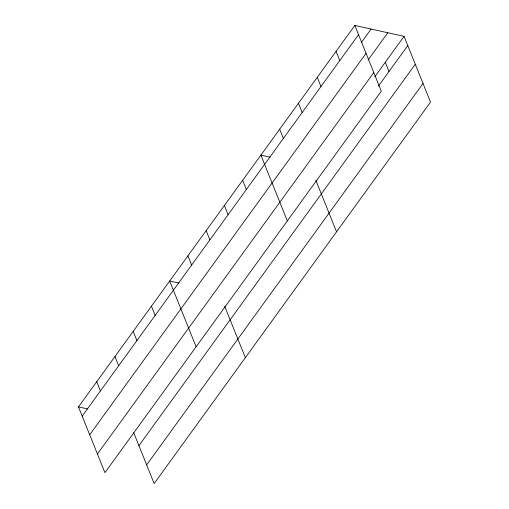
<?xml version="1.0" encoding="UTF-8"?>
<svg xmlns="http://www.w3.org/2000/svg" width="509" height="509" viewBox="0 0 509 509"><rect width="100%" height="100%" fill="white"/><g stroke="black" fill="none" stroke-linecap="round" stroke-linejoin="round"><path stroke-width="0.76" d="M354.849 25.45L381.286 91.219L104.924 472.657L78.481 406.888L354.849 25.45L404.076 36.343L430.519 102.112L154.151 483.55L133.727 432.745M82.191 416.108L358.552 34.669M361.466 42.33L371.093 29.045M89.692 434.769L366.054 53.33M368.122 59.954L387.833 32.748M97.423 453.996L373.784 72.558M374.745 76.834L404.076 36.343M378.448 86.053L407.785 45.562M138.919 445.661L415.287 64.223M146.649 464.889L423.017 83.451M270.164 157.192L260.882 155.137L287.324 220.906M178.964 283.068L169.682 281.013L196.124 346.782M78.481 406.888L87.764 408.943M385.288 62.283L388.991 71.502M336.055 51.39L339.757 60.609M317.26 77.323L320.969 86.543M298.471 103.263L302.174 112.483M315.841 180.275L336.551 231.799M279.676 129.203L283.379 138.423M242.647 180.313L246.35 189.533M224.405 205.49L228.108 214.709M206.164 230.666L209.867 239.885M224.641 306.151L245.351 357.674M187.923 255.836L191.632 265.055M151.447 306.189L155.15 315.408M133.205 331.365L136.908 340.585M114.964 356.535L118.667 365.755M96.723 381.712L100.432 390.931"/></g></svg>
